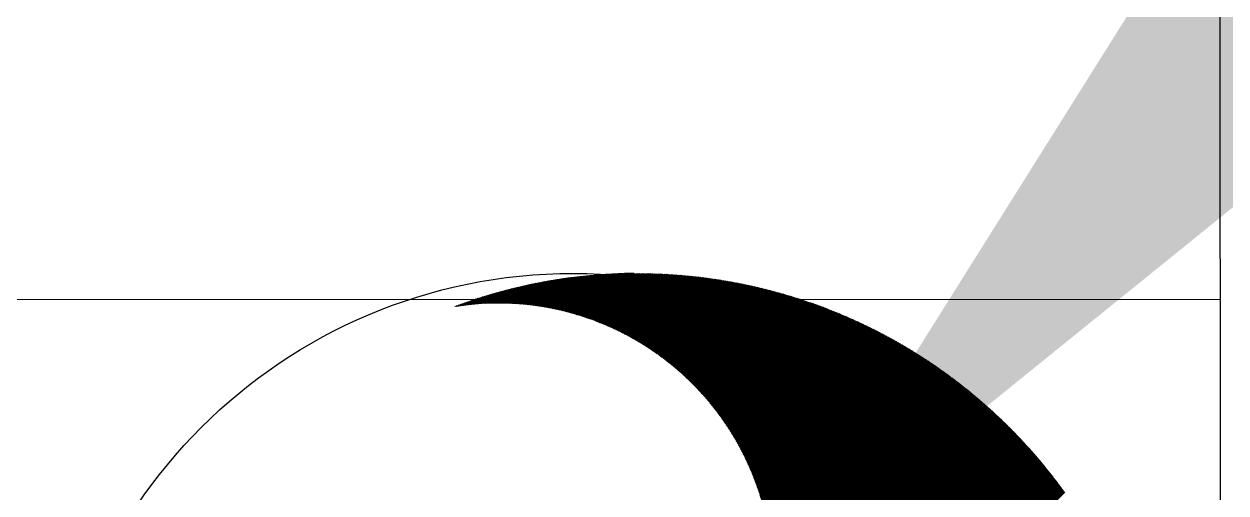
# Model space of a CAD drawing. Extents: x -437689 to -407696, y -55787 to -37037.
# Drawn here: x -423368.2 to -423285.9, y -41377.4 to -41345.2 of the extents above; entities that cross this region are included whole.
import ezdxf

# ---------------------------------------------------------------- set-up
doc = ezdxf.new("R2010")
doc.units = 0
doc.header["$LTSCALE"] = 150
doc.header["$MEASUREMENT"] = 0
doc.linetypes.add('CENTER', pattern=[2, 1.25, -0.25, 0.25, -0.25])
doc.linetypes.add('DASHED', pattern=[0.75, 0.5, -0.25])
doc.layers.get('0').update_dxf_attribs({"linetype": 'CONTINUOUS'})
doc.layers.add('WALL', color=7, linetype='CONTINUOUS')
doc.layers.add('WASTE', color=3, linetype='DASHED')

msp = doc.modelspace()

# ---------------------------------------------------------------- linework, layer by layer
msp.add_solid([(-423257.74, -41335.363, 0), (-423316.857, -41383.179, 0), (-423276.443, -41318.775, 0)])
at = {"layer": 'WALL'}
msp.add_line((-423286.151, -41814.073), (-423286.375, -41246.573), dxfattribs=at)
at = {"layer": 'WALL', "linetype": 'CENTER'}
msp.add_line((-424932.078, -41364.723), (-423286.328, -41364.073), dxfattribs=at)
at = {"layer": 'WASTE'}
for p, q in [((-423330.911, -41364.996, 0), (-423328.296, -41362.381, 0)), ((-423330.844, -41365.014, 0), (-423328.206, -41362.376, 0)), ((-423330.778, -41365.033, 0), (-423328.116, -41362.371, 0)), ((-423330.711, -41365.051, 0), (-423328.027, -41362.367, 0)), ((-423330.645, -41365.07, 0), (-423327.938, -41362.362, 0)), ((-423330.579, -41365.089, 0), (-423327.848, -41362.358, 0)), ((-423330.514, -41365.108, 0), (-423327.76, -41362.354, 0)), ((-423330.448, -41365.127, 0), (-423327.671, -41362.35, 0)), ((-423330.383, -41365.147, 0), (-423327.583, -41362.347, 0)), ((-423330.318, -41365.167, 0), (-423327.495, -41362.344, 0)), ((-423330.253, -41365.186, 0), (-423327.407, -41362.341, 0)), ((-423330.188, -41365.207, 0), (-423327.319, -41362.338, 0)), ((-423330.123, -41365.227, 0), (-423327.232, -41362.335, 0)), ((-423330.059, -41365.247, 0), (-423327.144, -41362.333, 0)), ((-423329.995, -41365.268, 0), (-423327.057, -41362.331, 0)), ((-423329.931, -41365.289, 0), (-423326.971, -41362.329, 0)), ((-423329.867, -41365.31, 0), (-423326.884, -41362.327, 0)), ((-423329.803, -41365.331, 0), (-423326.798, -41362.325, 0)), ((-423329.74, -41365.353, 0), (-423326.711, -41362.324, 0)), ((-423329.677, -41365.374, 0), (-423326.625, -41362.323, 0)), ((-423329.614, -41365.396, 0), (-423326.54, -41362.322, 0)), ((-423329.551, -41365.418, 0), (-423326.454, -41362.321, 0)), ((-423329.488, -41365.44, 0), (-423326.369, -41362.321, 0)), ((-423329.426, -41365.463, 0), (-423326.284, -41362.321, 0)), ((-423329.363, -41365.485, 0), (-423326.199, -41362.32, 0)), ((-423329.301, -41365.508, 0), (-423326.114, -41362.321, 0)), ((-423329.239, -41365.531, 0), (-423326.029, -41362.321, 0)), ((-423329.178, -41365.554, 0), (-423325.945, -41362.321, 0)), ((-423329.116, -41365.577, 0), (-423325.861, -41362.322, 0)), ((-423329.055, -41365.601, 0), (-423325.777, -41362.323, 0)), ((-423328.993, -41365.624, 0), (-423325.693, -41362.324, 0)), ((-423328.932, -41365.648, 0), (-423325.61, -41362.325, 0)), ((-423328.872, -41365.672, 0), (-423325.526, -41362.327, 0)), ((-423328.811, -41365.696, 0), (-423325.443, -41362.329, 0)), ((-423328.75, -41365.721, 0), (-423325.36, -41362.33, 0)), ((-423328.69, -41365.745, 0), (-423325.277, -41362.332, 0)), ((-423328.63, -41365.77, 0), (-423325.195, -41362.335, 0)), ((-423328.57, -41365.795, 0), (-423325.112, -41362.337, 0)), ((-423328.51, -41365.82, 0), (-423325.03, -41362.34, 0)), ((-423328.45, -41365.845, 0), (-423324.948, -41362.342, 0)), ((-423328.391, -41365.87, 0), (-423324.866, -41362.345, 0)), ((-423328.331, -41365.896, 0), (-423324.784, -41362.349, 0)), ((-423328.272, -41365.921, 0), (-423324.703, -41362.352, 0)), ((-423328.213, -41365.947, 0), (-423324.621, -41362.355, 0)), ((-423328.154, -41365.973, 0), (-423324.54, -41362.359, 0)), ((-423328.096, -41365.999, 0), (-423324.459, -41362.363, 0)), ((-423328.037, -41366.026, 0), (-423324.378, -41362.367, 0)), ((-423327.979, -41366.052, 0), (-423324.298, -41362.371, 0)), ((-423327.921, -41366.079, 0), (-423324.217, -41362.375, 0)), ((-423327.863, -41366.106, 0), (-423324.137, -41362.38, 0)), ((-423327.805, -41366.133, 0), (-423324.057, -41362.385, 0)), ((-423335.278, -41364.357, 0), (-423334.123, -41363.202, 0)), ((-423335.196, -41364.36, 0), (-423334.014, -41363.178, 0)), ((-423335.114, -41364.362, 0), (-423333.905, -41363.153, 0)), ((-423335.032, -41364.366, 0), (-423333.796, -41363.13, 0)), ((-423334.951, -41364.369, 0), (-423333.688, -41363.107, 0)), ((-423334.87, -41364.373, 0), (-423333.581, -41363.084, 0)), ((-423334.789, -41364.377, 0), (-423333.474, -41363.062, 0)), ((-423334.709, -41364.382, 0), (-423333.367, -41363.04, 0)), ((-423334.629, -41364.386, 0), (-423333.261, -41363.019, 0)), ((-423334.549, -41364.392, 0), (-423333.155, -41362.998, 0)), ((-423334.47, -41364.397, 0), (-423333.05, -41362.977, 0)), ((-423334.391, -41364.403, 0), (-423332.945, -41362.957, 0)), ((-423334.312, -41364.409, 0), (-423332.84, -41362.937, 0)), ((-423334.233, -41364.415, 0), (-423332.736, -41362.918, 0)), ((-423334.155, -41364.422, 0), (-423332.632, -41362.899, 0)), ((-423334.077, -41364.429, 0), (-423332.528, -41362.88, 0)), ((-423334, -41364.436, 0), (-423332.425, -41362.862, 0)), ((-423333.923, -41364.444, 0), (-423332.323, -41362.844, 0)), ((-423333.846, -41364.452, 0), (-423332.22, -41362.827, 0)), ((-423333.769, -41364.46, 0), (-423332.118, -41362.809, 0)), ((-423333.692, -41364.468, 0), (-423332.017, -41362.793, 0)), ((-423333.616, -41364.477, 0), (-423331.915, -41362.776, 0)), ((-423333.541, -41364.486, 0), (-423331.814, -41362.76, 0)), ((-423333.465, -41364.496, 0), (-423331.714, -41362.744, 0)), ((-423333.39, -41364.505, 0), (-423331.614, -41362.729, 0)), ((-423333.315, -41364.515, 0), (-423331.514, -41362.714, 0)), ((-423333.24, -41364.525, 0), (-423331.414, -41362.699, 0)), ((-423333.166, -41364.535, 0), (-423331.315, -41362.685, 0)), ((-423333.091, -41364.546, 0), (-423331.216, -41362.671, 0)), ((-423333.017, -41364.557, 0), (-423331.118, -41362.657, 0)), ((-423332.944, -41364.568, 0), (-423331.019, -41362.644, 0)), ((-423332.87, -41364.58, 0), (-423330.921, -41362.631, 0)), ((-423332.797, -41364.591, 0), (-423330.824, -41362.618, 0)), ((-423332.724, -41364.603, 0), (-423330.726, -41362.606, 0)), ((-423332.652, -41364.615, 0), (-423330.629, -41362.593, 0)), ((-423332.579, -41364.628, 0), (-423330.533, -41362.582, 0)), ((-423332.507, -41364.641, 0), (-423330.436, -41362.57, 0)), ((-423332.435, -41364.653, 0), (-423330.34, -41362.559, 0)), ((-423332.363, -41364.667, 0), (-423330.244, -41362.548, 0)), ((-423332.292, -41364.68, 0), (-423330.149, -41362.537, 0)), ((-423332.221, -41364.694, 0), (-423330.054, -41362.527, 0)), ((-423332.15, -41364.708, 0), (-423329.959, -41362.517, 0)), ((-423332.079, -41364.722, 0), (-423329.864, -41362.507, 0)), ((-423332.009, -41364.736, 0), (-423329.77, -41362.497, 0)), ((-423331.938, -41364.751, 0), (-423329.676, -41362.488, 0)), ((-423331.868, -41364.766, 0), (-423329.582, -41362.479, 0)), ((-423331.798, -41364.781, 0), (-423329.488, -41362.47, 0)), ((-423331.729, -41364.796, 0), (-423329.395, -41362.462, 0)), ((-423331.66, -41364.811, 0), (-423329.302, -41362.454, 0)), ((-423331.59, -41364.827, 0), (-423329.209, -41362.446, 0)), ((-423331.521, -41364.843, 0), (-423329.117, -41362.438, 0)), ((-423331.453, -41364.859, 0), (-423329.025, -41362.431, 0)), ((-423331.384, -41364.876, 0), (-423328.933, -41362.424, 0)), ((-423331.316, -41364.892, 0), (-423328.841, -41362.417, 0)), ((-423331.248, -41364.909, 0), (-423328.75, -41362.41, 0)), ((-423331.18, -41364.926, 0), (-423328.658, -41362.404, 0)), ((-423331.113, -41364.943, 0), (-423328.567, -41362.398, 0)), ((-423331.045, -41364.961, 0), (-423328.477, -41362.392, 0)), ((-423330.978, -41364.979, 0), (-423328.386, -41362.387, 0)), ((-423327.747, -41366.16, 0), (-423323.977, -41362.39, 0)), ((-423327.69, -41366.187, 0), (-423323.897, -41362.395, 0)), ((-423327.632, -41366.215, 0), (-423323.817, -41362.4, 0)), ((-423327.575, -41366.243, 0), (-423323.738, -41362.405, 0)), ((-423327.518, -41366.27, 0), (-423323.659, -41362.411, 0)), ((-423327.461, -41366.298, 0), (-423323.579, -41362.416, 0)), ((-423327.405, -41366.327, 0), (-423323.5, -41362.422, 0)), ((-423327.348, -41366.355, 0), (-423323.422, -41362.428, 0)), ((-423327.292, -41366.383, 0), (-423323.343, -41362.434, 0)), ((-423327.236, -41366.412, 0), (-423323.264, -41362.441, 0)), ((-423327.179, -41366.441, 0), (-423323.186, -41362.447, 0)), ((-423327.123, -41366.47, 0), (-423323.108, -41362.454, 0)), ((-423327.068, -41366.499, 0), (-423323.03, -41362.461, 0)), ((-423327.012, -41366.528, 0), (-423322.952, -41362.468, 0)), ((-423326.957, -41366.557, 0), (-423322.874, -41362.475, 0)), ((-423326.901, -41366.587, 0), (-423322.797, -41362.482, 0)), ((-423326.846, -41366.617, 0), (-423322.719, -41362.49, 0)), ((-423326.791, -41366.646, 0), (-423322.642, -41362.497, 0)), ((-423326.736, -41366.676, 0), (-423322.565, -41362.505, 0)), ((-423326.682, -41366.707, 0), (-423322.488, -41362.513, 0)), ((-423326.627, -41366.737, 0), (-423322.411, -41362.521, 0)), ((-423326.573, -41366.767, 0), (-423322.335, -41362.529, 0)), ((-423326.519, -41366.798, 0), (-423322.258, -41362.538, 0)), ((-423326.464, -41366.829, 0), (-423322.182, -41362.546, 0)), ((-423326.411, -41366.86, 0), (-423322.105, -41362.555, 0)), ((-423326.357, -41366.891, 0), (-423322.029, -41362.563, 0)), ((-423326.303, -41366.922, 0), (-423321.954, -41362.572, 0)), ((-423326.25, -41366.953, 0), (-423321.878, -41362.582, 0)), ((-423326.196, -41366.985, 0), (-423321.802, -41362.591, 0)), ((-423326.143, -41367.017, 0), (-423321.727, -41362.6, 0)), ((-423326.09, -41367.048, 0), (-423321.651, -41362.61, 0)), ((-423326.037, -41367.08, 0), (-423321.576, -41362.619, 0)), ((-423325.984, -41367.112, 0), (-423321.501, -41362.629, 0)), ((-423325.932, -41367.145, 0), (-423321.426, -41362.639, 0)), ((-423325.879, -41367.177, 0), (-423321.351, -41362.649, 0)), ((-423325.827, -41367.21, 0), (-423321.277, -41362.659, 0)), ((-423325.775, -41367.242, 0), (-423321.202, -41362.67, 0)), ((-423325.723, -41367.275, 0), (-423321.128, -41362.68, 0)), ((-423325.671, -41367.308, 0), (-423321.054, -41362.691, 0)), ((-423325.619, -41367.341, 0), (-423320.98, -41362.702, 0)), ((-423325.568, -41367.375, 0), (-423320.906, -41362.713, 0)), ((-423325.516, -41367.408, 0), (-423320.832, -41362.724, 0)), ((-423325.465, -41367.442, 0), (-423320.758, -41362.735, 0)), ((-423325.414, -41367.475, 0), (-423320.685, -41362.746, 0)), ((-423325.363, -41367.509, 0), (-423320.611, -41362.758, 0)), ((-423325.312, -41367.543, 0), (-423320.538, -41362.769, 0)), ((-423325.261, -41367.577, 0), (-423320.465, -41362.781, 0)), ((-423325.211, -41367.612, 0), (-423320.392, -41362.793, 0)), ((-423325.16, -41367.646, 0), (-423320.319, -41362.805, 0)), ((-423325.11, -41367.681, 0), (-423320.247, -41362.817, 0)), ((-423325.06, -41367.715, 0), (-423320.174, -41362.829, 0)), ((-423325.01, -41367.75, 0), (-423320.101, -41362.842, 0)), ((-423324.96, -41367.785, 0), (-423320.029, -41362.854, 0)), ((-423324.91, -41367.82, 0), (-423319.957, -41362.867, 0)), ((-423324.861, -41367.856, 0), (-423319.885, -41362.88, 0)), ((-423324.811, -41367.891, 0), (-423319.813, -41362.893, 0)), ((-423324.762, -41367.927, 0), (-423319.741, -41362.906, 0)), ((-423324.713, -41367.962, 0), (-423319.669, -41362.919, 0)), ((-423324.664, -41367.998, 0), (-423319.598, -41362.932, 0)), ((-423324.615, -41368.034, 0), (-423319.526, -41362.945, 0)), ((-423324.566, -41368.07, 0), (-423319.455, -41362.959, 0)), ((-423324.518, -41368.107, 0), (-423319.384, -41362.973, 0)), ((-423324.469, -41368.143, 0), (-423319.313, -41362.986, 0)), ((-423324.421, -41368.179, 0), (-423319.242, -41363, 0)), ((-423324.373, -41368.216, 0), (-423319.171, -41363.014, 0)), ((-423324.325, -41368.253, 0), (-423319.1, -41363.029, 0)), ((-423324.277, -41368.29, 0), (-423319.03, -41363.043, 0)), ((-423324.229, -41368.327, 0), (-423318.959, -41363.057, 0)), ((-423324.181, -41368.364, 0), (-423318.889, -41363.072, 0)), ((-423324.134, -41368.402, 0), (-423318.819, -41363.086, 0)), ((-423324.087, -41368.439, 0), (-423318.749, -41363.101, 0)), ((-423324.039, -41368.477, 0), (-423318.679, -41363.116, 0)), ((-423323.992, -41368.515, 0), (-423318.609, -41363.131, 0)), ((-423323.945, -41368.552, 0), (-423318.539, -41363.146, 0)), ((-423323.899, -41368.591, 0), (-423318.47, -41363.161, 0)), ((-423323.852, -41368.629, 0), (-423318.4, -41363.177, 0)), ((-423323.805, -41368.667, 0), (-423318.331, -41363.192, 0)), ((-423323.759, -41368.706, 0), (-423318.261, -41363.208, 0)), ((-423337.559, -41364.432, 0), (-423337.153, -41364.025, 0)), ((-423337.466, -41364.423, 0), (-423337.028, -41363.986, 0)), ((-423337.373, -41364.415, 0), (-423336.905, -41363.947, 0)), ((-423337.281, -41364.408, 0), (-423336.782, -41363.909, 0)), ((-423337.189, -41364.401, 0), (-423336.66, -41363.872, 0)), ((-423337.097, -41364.394, 0), (-423336.538, -41363.835, 0)), ((-423337.006, -41364.388, 0), (-423336.417, -41363.799, 0)), ((-423336.916, -41364.383, 0), (-423336.297, -41363.764, 0)), ((-423336.826, -41364.378, 0), (-423336.178, -41363.729, 0)), ((-423336.737, -41364.373, 0), (-423336.059, -41363.695, 0)), ((-423336.647, -41364.369, 0), (-423335.94, -41363.662, 0)), ((-423336.559, -41364.365, 0), (-423335.823, -41363.629, 0)), ((-423336.471, -41364.362, 0), (-423335.706, -41363.597, 0)), ((-423336.383, -41364.359, 0), (-423335.589, -41363.565, 0)), ((-423336.296, -41364.356, 0), (-423335.473, -41363.534, 0)), ((-423336.209, -41364.354, 0), (-423335.358, -41363.503, 0)), ((-423336.122, -41364.353, 0), (-423335.243, -41363.473, 0)), ((-423336.036, -41364.351, 0), (-423335.129, -41363.444, 0)), ((-423335.95, -41364.35, 0), (-423335.015, -41363.415, 0)), ((-423335.865, -41364.35, 0), (-423334.902, -41363.387, 0)), ((-423335.78, -41364.35, 0), (-423334.789, -41363.359, 0)), ((-423335.695, -41364.35, 0), (-423334.677, -41363.331, 0)), ((-423335.611, -41364.351, 0), (-423334.565, -41363.305, 0)), ((-423335.527, -41364.352, 0), (-423334.454, -41363.278, 0)), ((-423335.444, -41364.353, 0), (-423334.343, -41363.252, 0)), ((-423335.361, -41364.355, 0), (-423334.233, -41363.227, 0)), ((-423323.713, -41368.744, 0), (-423318.192, -41363.224, 0)), ((-423323.667, -41368.783, 0), (-423318.123, -41363.239, 0)), ((-423323.621, -41368.822, 0), (-423318.054, -41363.255, 0)), ((-423323.575, -41368.861, 0), (-423317.986, -41363.271, 0)), ((-423323.529, -41368.9, 0), (-423317.917, -41363.288, 0)), ((-423323.484, -41368.939, 0), (-423317.848, -41363.304, 0)), ((-423323.438, -41368.979, 0), (-423317.78, -41363.32, 0)), ((-423323.393, -41369.018, 0), (-423317.712, -41363.337, 0)), ((-423323.348, -41369.058, 0), (-423317.643, -41363.353, 0)), ((-423323.303, -41369.098, 0), (-423317.575, -41363.37, 0)), ((-423323.258, -41369.138, 0), (-423317.507, -41363.387, 0)), ((-423323.213, -41369.178, 0), (-423317.439, -41363.404, 0)), ((-423323.169, -41369.218, 0), (-423317.372, -41363.421, 0)), ((-423323.124, -41369.258, 0), (-423317.304, -41363.438, 0)), ((-423323.08, -41369.299, 0), (-423317.236, -41363.456, 0)), ((-423323.036, -41369.34, 0), (-423317.169, -41363.473, 0)), ((-423322.991, -41369.38, 0), (-423317.102, -41363.491, 0)), ((-423322.948, -41369.421, 0), (-423317.034, -41363.508, 0)), ((-423322.904, -41369.462, 0), (-423316.967, -41363.526, 0)), ((-423322.86, -41369.504, 0), (-423316.9, -41363.544, 0)), ((-423322.817, -41369.545, 0), (-423316.833, -41363.562, 0)), ((-423322.773, -41369.586, 0), (-423316.767, -41363.58, 0)), ((-423322.73, -41369.628, 0), (-423316.7, -41363.598, 0)), ((-423322.687, -41369.67, 0), (-423316.633, -41363.616, 0)), ((-423322.644, -41369.712, 0), (-423316.567, -41363.635, 0)), ((-423322.601, -41369.754, 0), (-423316.501, -41363.653, 0)), ((-423322.558, -41369.796, 0), (-423316.434, -41363.672, 0)), ((-423322.516, -41369.838, 0), (-423316.368, -41363.691, 0)), ((-423322.473, -41369.88, 0), (-423316.302, -41363.709, 0)), ((-423322.431, -41369.923, 0), (-423316.236, -41363.728, 0)), ((-423322.389, -41369.966, 0), (-423316.17, -41363.747, 0)), ((-423322.347, -41370.008, 0), (-423316.105, -41363.766, 0)), ((-423322.305, -41370.051, 0), (-423316.039, -41363.786, 0)), ((-423322.263, -41370.094, 0), (-423315.974, -41363.805, 0)), ((-423322.221, -41370.138, 0), (-423315.908, -41363.825, 0)), ((-423322.18, -41370.181, 0), (-423315.843, -41363.844, 0)), ((-423322.139, -41370.224, 0), (-423315.778, -41363.864, 0)), ((-423322.097, -41370.268, 0), (-423315.713, -41363.883, 0)), ((-423322.056, -41370.312, 0), (-423315.648, -41363.903, 0)), ((-423322.015, -41370.356, 0), (-423315.583, -41363.923, 0)), ((-423321.974, -41370.4, 0), (-423315.518, -41363.943, 0)), ((-423321.934, -41370.444, 0), (-423315.453, -41363.964, 0)), ((-423321.893, -41370.488, 0), (-423315.389, -41363.984, 0)), ((-423321.853, -41370.533, 0), (-423315.324, -41364.004, 0)), ((-423321.813, -41370.577, 0), (-423315.26, -41364.025, 0)), ((-423338.723, -41364.578, 0), (-423338.706, -41364.561, 0)), ((-423338.623, -41364.562, 0), (-423338.572, -41364.511, 0)), ((-423338.523, -41364.547, 0), (-423338.438, -41364.463, 0)), ((-423338.424, -41364.533, 0), (-423338.306, -41364.415, 0)), ((-423338.326, -41364.52, 0), (-423338.175, -41364.369, 0)), ((-423338.228, -41364.507, 0), (-423338.044, -41364.323, 0)), ((-423338.131, -41364.494, 0), (-423337.914, -41364.278, 0)), ((-423338.034, -41364.482, 0), (-423337.785, -41364.234, 0)), ((-423337.938, -41364.471, 0), (-423337.657, -41364.191, 0)), ((-423337.842, -41364.461, 0), (-423337.53, -41364.148, 0)), ((-423337.747, -41364.45, 0), (-423337.403, -41364.106, 0)), ((-423337.653, -41364.441, 0), (-423337.278, -41364.065, 0)), ((-423321.772, -41370.622, 0), (-423315.196, -41364.045, 0)), ((-423321.732, -41370.667, 0), (-423315.131, -41364.066, 0)), ((-423321.692, -41370.712, 0), (-423315.067, -41364.087, 0)), ((-423321.653, -41370.757, 0), (-423315.003, -41364.108, 0)), ((-423321.613, -41370.802, 0), (-423314.94, -41364.129, 0)), ((-423321.574, -41370.848, 0), (-423314.876, -41364.15, 0)), ((-423321.534, -41370.893, 0), (-423314.812, -41364.171, 0)), ((-423321.495, -41370.939, 0), (-423314.749, -41364.192, 0)), ((-423321.456, -41370.985, 0), (-423314.685, -41364.214, 0)), ((-423321.417, -41371.03, 0), (-423314.622, -41364.235, 0)), ((-423321.378, -41371.077, 0), (-423314.558, -41364.257, 0)), ((-423321.34, -41371.123, 0), (-423314.495, -41364.278, 0)), ((-423321.301, -41371.169, 0), (-423314.432, -41364.3, 0)), ((-423321.263, -41371.216, 0), (-423314.369, -41364.322, 0)), ((-423321.225, -41371.262, 0), (-423314.306, -41364.344, 0)), ((-423321.187, -41371.309, 0), (-423314.243, -41364.366, 0)), ((-423321.149, -41371.356, 0), (-423314.181, -41364.388, 0)), ((-423321.111, -41371.403, 0), (-423314.118, -41364.41, 0)), ((-423321.073, -41371.45, 0), (-423314.056, -41364.433, 0)), ((-423321.036, -41371.497, 0), (-423313.993, -41364.455, 0)), ((-423320.998, -41371.545, 0), (-423313.931, -41364.478, 0)), ((-423320.961, -41371.592, 0), (-423313.869, -41364.5, 0)), ((-423320.924, -41371.64, 0), (-423313.807, -41364.523, 0)), ((-423320.887, -41371.688, 0), (-423313.745, -41364.546, 0)), ((-423320.85, -41371.736, 0), (-423313.683, -41364.569, 0)), ((-423320.813, -41371.784, 0), (-423313.621, -41364.592, 0)), ((-423320.777, -41371.832, 0), (-423313.559, -41364.615, 0)), ((-423320.74, -41371.881, 0), (-423313.497, -41364.638, 0)), ((-423320.704, -41371.929, 0), (-423313.436, -41364.661, 0)), ((-423320.668, -41371.978, 0), (-423313.374, -41364.685, 0)), ((-423320.632, -41372.027, 0), (-423313.313, -41364.708, 0)), ((-423320.596, -41372.076, 0), (-423313.252, -41364.732, 0)), ((-423320.56, -41372.125, 0), (-423313.19, -41364.755, 0)), ((-423320.524, -41372.174, 0), (-423313.129, -41364.779, 0)), ((-423320.489, -41372.224, 0), (-423313.068, -41364.803, 0)), ((-423320.454, -41372.273, 0), (-423313.007, -41364.827, 0)), ((-423320.419, -41372.323, 0), (-423312.947, -41364.851, 0)), ((-423320.383, -41372.373, 0), (-423312.886, -41364.875, 0)), ((-423320.349, -41372.423, 0), (-423312.825, -41364.899, 0)), ((-423320.314, -41372.473, 0), (-423312.765, -41364.924, 0)), ((-423320.279, -41372.523, 0), (-423312.704, -41364.948, 0)), ((-423320.245, -41372.573, 0), (-423312.644, -41364.972, 0)), ((-423320.21, -41372.624, 0), (-423312.584, -41364.997, 0)), ((-423320.176, -41372.675, 0), (-423312.523, -41365.022, 0)), ((-423320.142, -41372.725, 0), (-423312.463, -41365.046, 0)), ((-423320.108, -41372.776, 0), (-423312.403, -41365.071, 0)), ((-423320.075, -41372.827, 0), (-423312.343, -41365.096, 0)), ((-423320.041, -41372.879, 0), (-423312.284, -41365.121, 0)), ((-423320.008, -41372.93, 0), (-423312.224, -41365.146, 0)), ((-423319.974, -41372.982, 0), (-423312.164, -41365.172, 0)), ((-423319.941, -41373.033, 0), (-423312.105, -41365.197, 0)), ((-423319.908, -41373.085, 0), (-423312.045, -41365.222, 0)), ((-423319.875, -41373.137, 0), (-423311.986, -41365.248, 0)), ((-423319.842, -41373.189, 0), (-423311.926, -41365.273, 0)), ((-423319.81, -41373.241, 0), (-423311.867, -41365.299, 0)), ((-423319.777, -41373.294, 0), (-423311.808, -41365.325, 0)), ((-423319.745, -41373.346, 0), (-423311.749, -41365.35, 0)), ((-423319.713, -41373.399, 0), (-423311.69, -41365.376, 0)), ((-423319.681, -41373.452, 0), (-423311.631, -41365.402, 0)), ((-423319.649, -41373.505, 0), (-423311.573, -41365.428, 0)), ((-423319.617, -41373.558, 0), (-423311.514, -41365.455, 0)), ((-423319.586, -41373.611, 0), (-423311.455, -41365.481, 0)), ((-423319.554, -41373.665, 0), (-423311.397, -41365.507, 0)), ((-423319.523, -41373.718, 0), (-423311.338, -41365.534, 0)), ((-423319.492, -41373.772, 0), (-423311.28, -41365.56, 0)), ((-423319.461, -41373.826, 0), (-423311.222, -41365.587, 0)), ((-423319.43, -41373.88, 0), (-423311.164, -41365.613, 0)), ((-423319.4, -41373.934, 0), (-423311.105, -41365.64, 0)), ((-423319.369, -41373.989, 0), (-423311.047, -41365.667, 0)), ((-423319.339, -41374.043, 0), (-423310.99, -41365.694, 0)), ((-423319.308, -41374.098, 0), (-423310.932, -41365.721, 0)), ((-423319.278, -41374.153, 0), (-423310.874, -41365.748, 0)), ((-423319.249, -41374.208, 0), (-423310.816, -41365.775, 0)), ((-423319.219, -41374.263, 0), (-423310.759, -41365.803, 0)), ((-423319.189, -41374.318, 0), (-423310.701, -41365.83, 0)), ((-423319.16, -41374.373, 0), (-423310.644, -41365.858, 0)), ((-423319.13, -41374.429, 0), (-423310.587, -41365.885, 0)), ((-423319.101, -41374.485, 0), (-423310.529, -41365.913, 0)), ((-423319.072, -41374.541, 0), (-423310.472, -41365.94, 0)), ((-423319.044, -41374.597, 0), (-423310.415, -41365.968, 0)), ((-423319.015, -41374.653, 0), (-423310.358, -41365.996, 0)), ((-423318.986, -41374.709, 0), (-423310.301, -41366.024, 0)), ((-423318.958, -41374.766, 0), (-423310.244, -41366.052, 0)), ((-423318.93, -41374.822, 0), (-423310.188, -41366.08, 0)), ((-423318.902, -41374.879, 0), (-423310.131, -41366.108, 0)), ((-423318.874, -41374.936, 0), (-423310.075, -41366.137, 0)), ((-423318.846, -41374.993, 0), (-423310.018, -41366.165, 0)), ((-423318.819, -41375.051, 0), (-423309.962, -41366.193, 0)), ((-423318.791, -41375.108, 0), (-423309.905, -41366.222, 0)), ((-423318.764, -41375.166, 0), (-423309.849, -41366.251, 0)), ((-423318.737, -41375.223, 0), (-423309.793, -41366.279, 0)), ((-423318.71, -41375.281, 0), (-423309.737, -41366.308, 0)), ((-423318.683, -41375.339, 0), (-423309.681, -41366.337, 0)), ((-423318.657, -41375.398, 0), (-423309.625, -41366.366, 0)), ((-423318.63, -41375.456, 0), (-423309.569, -41366.395, 0)), ((-423318.604, -41375.515, 0), (-423309.513, -41366.424, 0)), ((-423318.578, -41375.574, 0), (-423309.458, -41366.453, 0)), ((-423318.552, -41375.633, 0), (-423309.402, -41366.483, 0)), ((-423318.526, -41375.692, 0), (-423309.347, -41366.512, 0)), ((-423318.501, -41375.751, 0), (-423309.291, -41366.541, 0)), ((-423318.475, -41375.81, 0), (-423309.236, -41366.571, 0)), ((-423318.45, -41375.87, 0), (-423309.181, -41366.6, 0)), ((-423318.425, -41375.93, 0), (-423309.125, -41366.63, 0)), ((-423318.4, -41375.99, 0), (-423309.07, -41366.66, 0)), ((-423318.376, -41376.05, 0), (-423309.015, -41366.69, 0)), ((-423318.351, -41376.11, 0), (-423308.96, -41366.72, 0)), ((-423318.327, -41376.171, 0), (-423308.906, -41366.75, 0)), ((-423318.302, -41376.231, 0), (-423308.851, -41366.78, 0)), ((-423318.278, -41376.292, 0), (-423308.796, -41366.81, 0)), ((-423318.255, -41376.353, 0), (-423308.741, -41366.84, 0)), ((-423318.231, -41376.414, 0), (-423308.687, -41366.87, 0)), ((-423318.207, -41376.476, 0), (-423308.632, -41366.901, 0)), ((-423318.184, -41376.537, 0), (-423308.578, -41366.931, 0)), ((-423318.161, -41376.599, 0), (-423308.524, -41366.962, 0)), ((-423318.138, -41376.661, 0), (-423308.47, -41366.992, 0)), ((-423318.115, -41376.723, 0), (-423308.415, -41367.023, 0)), ((-423318.093, -41376.785, 0), (-423308.361, -41367.054, 0)), ((-423318.07, -41376.848, 0), (-423308.307, -41367.085, 0)), ((-423318.048, -41376.91, 0), (-423308.253, -41367.116, 0)), ((-423318.026, -41376.973, 0), (-423308.2, -41367.147, 0)), ((-423318.004, -41377.036, 0), (-423308.146, -41367.178, 0)), ((-423317.982, -41377.099, 0), (-423308.092, -41367.209, 0)), ((-423317.961, -41377.163, 0), (-423308.039, -41367.24, 0)), ((-423317.94, -41377.226, 0), (-423307.985, -41367.272, 0)), ((-423317.918, -41377.29, 0), (-423307.932, -41367.303, 0)), ((-423317.898, -41377.354, 0), (-423307.878, -41367.335, 0)), ((-423317.877, -41377.418, 0), (-423307.825, -41367.366, 0)), ((-423317.856, -41377.482, 0), (-423307.772, -41367.398, 0)), ((-423317.836, -41377.547, 0), (-423307.719, -41367.43, 0)), ((-423317.816, -41377.611, 0), (-423307.666, -41367.461, 0)), ((-423317.796, -41377.676, 0), (-423307.613, -41367.493, 0)), ((-423317.776, -41377.741, 0), (-423307.56, -41367.525, 0)), ((-423317.756, -41377.807, 0), (-423307.507, -41367.557, 0)), ((-423317.737, -41377.872, 0), (-423307.454, -41367.589, 0)), ((-423317.718, -41377.938, 0), (-423307.402, -41367.622, 0)), ((-423317.699, -41378.004, 0), (-423307.349, -41367.654, 0)), ((-423317.68, -41378.07, 0), (-423307.297, -41367.686, 0)), ((-423317.662, -41378.136, 0), (-423307.244, -41367.719, 0)), ((-423317.643, -41378.203, 0), (-423307.192, -41367.751, 0)), ((-423317.625, -41378.269, 0), (-423307.139, -41367.784, 0)), ((-423317.607, -41378.336, 0), (-423307.087, -41367.816, 0)), ((-423317.589, -41378.403, 0), (-423307.035, -41367.849, 0)), ((-423317.572, -41378.471, 0), (-423306.983, -41367.882, 0)), ((-423317.555, -41378.538, 0), (-423306.931, -41367.915, 0)), ((-423317.538, -41378.606, 0), (-423306.879, -41367.948, 0)), ((-423317.521, -41378.674, 0), (-423306.827, -41367.981, 0)), ((-423317.504, -41378.742, 0), (-423306.776, -41368.014, 0)), ((-423317.488, -41378.811, 0), (-423306.724, -41368.047, 0)), ((-423317.471, -41378.879, 0), (-423306.672, -41368.08, 0)), ((-423317.455, -41378.948, 0), (-423306.621, -41368.114, 0)), ((-423317.44, -41379.017, 0), (-423306.569, -41368.147, 0)), ((-423317.424, -41379.086, 0), (-423306.518, -41368.181, 0)), ((-423317.409, -41379.156, 0), (-423306.467, -41368.214, 0)), ((-423317.393, -41379.226, 0), (-423306.416, -41368.248, 0)), ((-423317.379, -41379.296, 0), (-423306.364, -41368.281, 0)), ((-423317.364, -41379.366, 0), (-423306.313, -41368.315, 0)), ((-423317.35, -41379.436, 0), (-423306.262, -41368.349, 0)), ((-423317.335, -41379.507, 0), (-423306.212, -41368.383, 0)), ((-423317.321, -41379.578, 0), (-423306.161, -41368.417, 0)), ((-423317.308, -41379.649, 0), (-423306.11, -41368.451, 0)), ((-423317.294, -41379.72, 0), (-423306.059, -41368.485, 0)), ((-423317.281, -41379.792, 0), (-423306.009, -41368.52, 0)), ((-423317.268, -41379.864, 0), (-423305.958, -41368.554, 0)), ((-423317.255, -41379.936, 0), (-423305.908, -41368.588, 0)), ((-423317.243, -41380.008, 0), (-423305.857, -41368.623, 0)), ((-423317.23, -41380.081, 0), (-423305.807, -41368.657, 0)), ((-423317.218, -41380.154, 0), (-423305.757, -41368.692, 0)), ((-423317.207, -41380.227, 0), (-423305.706, -41368.727, 0)), ((-423317.195, -41380.3, 0), (-423305.656, -41368.761, 0)), ((-423317.184, -41380.374, 0), (-423305.606, -41368.796, 0)), ((-423317.173, -41380.448, 0), (-423305.556, -41368.831, 0)), ((-423317.162, -41380.522, 0), (-423305.507, -41368.866, 0)), ((-423317.152, -41380.596, 0), (-423305.457, -41368.901, 0)), ((-423317.142, -41380.671, 0), (-423305.407, -41368.936, 0)), ((-423317.132, -41380.746, 0), (-423305.357, -41368.971, 0)), ((-423317.122, -41380.821, 0), (-423305.308, -41369.007, 0)), ((-423317.113, -41380.896, 0), (-423305.258, -41369.042, 0)), ((-423317.104, -41380.972, 0), (-423305.209, -41369.077, 0)), ((-423317.095, -41381.048, 0), (-423305.16, -41369.113, 0)), ((-423317.086, -41381.124, 0), (-423305.11, -41369.149, 0)), ((-423317.078, -41381.201, 0), (-423305.061, -41369.184, 0)), ((-423317.07, -41381.278, 0), (-423305.012, -41369.22, 0)), ((-423317.062, -41381.355, 0), (-423304.963, -41369.256, 0)), ((-423317.055, -41381.433, 0), (-423304.914, -41369.292, 0)), ((-423317.048, -41381.51, 0), (-423304.865, -41369.328, 0)), ((-423317.041, -41381.588, 0), (-423304.816, -41369.364, 0)), ((-423317.035, -41381.667, 0), (-423304.767, -41369.4, 0)), ((-423317.028, -41381.746, 0), (-423304.719, -41369.436, 0)), ((-423317.023, -41381.825, 0), (-423304.67, -41369.472, 0)), ((-423317.017, -41381.904, 0), (-423304.621, -41369.508, 0)), ((-423317.012, -41381.983, 0), (-423304.573, -41369.545, 0)), ((-423317.007, -41382.063, 0), (-423304.525, -41369.581, 0)), ((-423317.002, -41382.144, 0), (-423304.476, -41369.618, 0)), ((-423316.998, -41382.224, 0), (-423304.428, -41369.654, 0)), ((-423316.994, -41382.305, 0), (-423304.38, -41369.691, 0)), ((-423316.99, -41382.386, 0), (-423304.332, -41369.728, 0)), ((-423316.987, -41382.468, 0), (-423304.284, -41369.764, 0)), ((-423317.011, -41384.358, 0), (-423303.245, -41370.593, 0)), ((-423317.005, -41384.268, 0), (-423303.292, -41370.554, 0)), ((-423317, -41384.178, 0), (-423303.338, -41370.516, 0)), ((-423316.996, -41384.089, 0), (-423303.385, -41370.478, 0)), ((-423316.992, -41384, 0), (-423303.431, -41370.439, 0)), ((-423316.988, -41383.911, 0), (-423303.478, -41370.401, 0)), ((-423316.985, -41383.823, 0), (-423303.525, -41370.363, 0)), ((-423316.984, -41382.55, 0), (-423304.236, -41369.801, 0)), ((-423316.982, -41382.632, 0), (-423304.188, -41369.838, 0)), ((-423316.982, -41383.736, 0), (-423303.572, -41370.325, 0)), ((-423316.98, -41383.648, 0), (-423303.619, -41370.287, 0)), ((-423316.979, -41382.715, 0), (-423304.14, -41369.875, 0)), ((-423316.978, -41382.798, 0), (-423304.092, -41369.912, 0)), ((-423316.978, -41383.562, 0), (-423303.666, -41370.25, 0)), ((-423316.976, -41382.881, 0), (-423304.045, -41369.95, 0)), ((-423316.976, -41383.475, 0), (-423303.713, -41370.212, 0)), ((-423316.975, -41382.965, 0), (-423303.997, -41369.987, 0)), ((-423316.975, -41383.389, 0), (-423303.76, -41370.174, 0)), ((-423316.974, -41383.049, 0), (-423303.949, -41370.024, 0)), ((-423316.974, -41383.133, 0), (-423303.902, -41370.062, 0)), ((-423316.974, -41383.218, 0), (-423303.855, -41370.099, 0)), ((-423316.974, -41383.303, 0), (-423303.807, -41370.137, 0)), ((-423317.247, -41386.377, 0), (-423302.286, -41371.416, 0)), ((-423317.23, -41386.275, 0), (-423302.331, -41371.376, 0)), ((-423317.213, -41386.173, 0), (-423302.376, -41371.336, 0)), ((-423317.197, -41386.072, 0), (-423302.421, -41371.296, 0)), ((-423317.182, -41385.972, 0), (-423302.466, -41371.256, 0)), ((-423317.167, -41385.873, 0), (-423302.512, -41371.217, 0)), ((-423317.153, -41385.774, 0), (-423302.557, -41371.177, 0)), ((-423317.14, -41385.675, 0), (-423302.602, -41371.138, 0)), ((-423317.127, -41385.578, 0), (-423302.648, -41371.098, 0)), ((-423317.115, -41385.481, 0), (-423302.693, -41371.059, 0)), ((-423317.103, -41385.384, 0), (-423302.739, -41371.02, 0)), ((-423317.092, -41385.288, 0), (-423302.785, -41370.981, 0)), ((-423317.082, -41385.193, 0), (-423302.83, -41370.941, 0)), ((-423317.072, -41385.098, 0), (-423302.876, -41370.902, 0)), ((-423317.062, -41385.004, 0), (-423302.922, -41370.863, 0)), ((-423317.053, -41384.91, 0), (-423302.968, -41370.825, 0)), ((-423317.045, -41384.817, 0), (-423303.014, -41370.786, 0)), ((-423317.037, -41384.724, 0), (-423303.06, -41370.747, 0)), ((-423317.03, -41384.632, 0), (-423303.106, -41370.708, 0)), ((-423317.023, -41384.54, 0), (-423303.152, -41370.67, 0)), ((-423317.017, -41384.449, 0), (-423303.199, -41370.631, 0)), ((-423317.77, -41388.596, 0), (-423301.402, -41372.228, 0)), ((-423317.734, -41388.476, 0), (-423301.445, -41372.187, 0)), ((-423317.699, -41388.356, 0), (-423301.489, -41372.146, 0)), ((-423317.666, -41388.238, 0), (-423301.533, -41372.105, 0)), ((-423317.634, -41388.121, 0), (-423301.576, -41372.064, 0)), ((-423317.603, -41388.005, 0), (-423301.62, -41372.023, 0)), ((-423317.573, -41387.89, 0), (-423301.664, -41371.982, 0)), ((-423317.543, -41387.776, 0), (-423301.708, -41371.941, 0)), ((-423317.515, -41387.663, 0), (-423301.752, -41371.9, 0)), ((-423317.488, -41387.551, 0), (-423301.796, -41371.859, 0)), ((-423317.462, -41387.44, 0), (-423301.84, -41371.818, 0)), ((-423317.437, -41387.33, 0), (-423301.885, -41371.778, 0)), ((-423317.413, -41387.221, 0), (-423301.929, -41371.737, 0)), ((-423317.389, -41387.113, 0), (-423301.973, -41371.697, 0)), ((-423317.367, -41387.005, 0), (-423302.018, -41371.656, 0)), ((-423317.345, -41386.898, 0), (-423302.062, -41371.616, 0)), ((-423317.324, -41386.793, 0), (-423302.107, -41371.576, 0)), ((-423317.303, -41386.687, 0), (-423302.152, -41371.536, 0)), ((-423317.284, -41386.583, 0), (-423302.196, -41371.496, 0)), ((-423317.265, -41386.48, 0), (-423302.241, -41371.456, 0)), ((-423318.851, -41391.374, 0), (-423300.546, -41373.07, 0)), ((-423318.773, -41391.212, 0), (-423300.588, -41373.027, 0)), ((-423318.699, -41391.053, 0), (-423300.63, -41372.984, 0)), ((-423318.628, -41390.897, 0), (-423300.673, -41372.942, 0)), ((-423318.56, -41390.745, 0), (-423300.715, -41372.899, 0)), ((-423318.496, -41390.595, 0), (-423300.757, -41372.857, 0)), ((-423318.433, -41390.448, 0), (-423300.8, -41372.814, 0)), ((-423318.373, -41390.303, 0), (-423300.842, -41372.772, 0)), ((-423318.316, -41390.161, 0), (-423300.885, -41372.73, 0)), ((-423318.261, -41390.02, 0), (-423300.928, -41372.688, 0)), ((-423318.207, -41389.882, 0), (-423300.97, -41372.645, 0)), ((-423318.156, -41389.746, 0), (-423301.013, -41372.603, 0)), ((-423318.107, -41389.612, 0), (-423301.056, -41372.562, 0)), ((-423318.059, -41389.48, 0), (-423301.099, -41372.52, 0)), ((-423318.013, -41389.349, 0), (-423301.142, -41372.478, 0)), ((-423317.969, -41389.22, 0), (-423301.185, -41372.436, 0)), ((-423317.926, -41389.092, 0), (-423301.228, -41372.394, 0)), ((-423317.885, -41388.966, 0), (-423301.272, -41372.353, 0)), ((-423317.845, -41388.842, 0), (-423301.315, -41372.311, 0)), ((-423317.807, -41388.718, 0), (-423301.358, -41372.27, 0)), ((-423338.507, -41412.642, 0), (-423299.759, -41373.895, 0)), ((-423338.479, -41412.53, 0), (-423299.8, -41373.851, 0)), ((-423321.79, -41395.756, 0), (-423299.841, -41373.807, 0)), ((-423321.269, -41395.15, 0), (-423299.882, -41373.763, 0)), ((-423320.93, -41394.727, 0), (-423299.923, -41373.719, 0)), ((-423320.665, -41394.376, 0), (-423299.964, -41373.675, 0)), ((-423320.442, -41394.069, 0), (-423300.005, -41373.632, 0)), ((-423320.248, -41393.79, 0), (-423300.046, -41373.588, 0)), ((-423320.076, -41393.533, 0), (-423300.087, -41373.544, 0)), ((-423319.92, -41393.292, 0), (-423300.129, -41373.501, 0)), ((-423319.777, -41393.065, 0), (-423300.17, -41373.457, 0)), ((-423319.646, -41392.848, 0), (-423300.212, -41373.414, 0)), ((-423319.524, -41392.642, 0), (-423300.253, -41373.371, 0)), ((-423319.41, -41392.443, 0), (-423300.295, -41373.328, 0)), ((-423319.303, -41392.251, 0), (-423300.337, -41373.284, 0)), ((-423319.203, -41392.066, 0), (-423300.378, -41373.241, 0)), ((-423319.108, -41391.886, 0), (-423300.42, -41373.198, 0)), ((-423319.018, -41391.711, 0), (-423300.462, -41373.155, 0)), ((-423318.932, -41391.54, 0), (-423300.504, -41373.112, 0)), ((-423338.857, -41414.52, 0), (-423299.037, -41374.7, 0)), ((-423338.843, -41414.422, 0), (-423299.077, -41374.655, 0)), ((-423338.83, -41414.323, 0), (-423299.116, -41374.61, 0)), ((-423338.815, -41414.224, 0), (-423299.156, -41374.565, 0)), ((-423338.8, -41414.124, 0), (-423299.196, -41374.519, 0)), ((-423338.784, -41414.023, 0), (-423299.236, -41374.474, 0)), ((-423338.767, -41413.921, 0), (-423299.275, -41374.429, 0)), ((-423338.75, -41413.819, 0), (-423299.315, -41374.384, 0)), ((-423338.732, -41413.716, 0), (-423299.355, -41374.34, 0)), ((-423338.713, -41413.613, 0), (-423299.395, -41374.295, 0)), ((-423338.694, -41413.508, 0), (-423299.436, -41374.25, 0)), ((-423338.673, -41413.403, 0), (-423299.476, -41374.205, 0)), ((-423338.652, -41413.297, 0), (-423299.516, -41374.161, 0)), ((-423338.63, -41413.19, 0), (-423299.556, -41374.116, 0)), ((-423338.607, -41413.083, 0), (-423299.597, -41374.072, 0)), ((-423338.584, -41412.974, 0), (-423299.637, -41374.028, 0)), ((-423338.559, -41412.864, 0), (-423299.678, -41373.983, 0)), ((-423338.533, -41412.754, 0), (-423299.718, -41373.939, 0)), ((-423338.997, -41416.188, 0), (-423298.339, -41375.529, 0)), ((-423338.994, -41416.1, 0), (-423298.377, -41375.482, 0)), ((-423338.99, -41416.011, 0), (-423298.415, -41375.436, 0)), ((-423338.985, -41415.921, 0), (-423298.453, -41375.389, 0)), ((-423338.981, -41415.832, 0), (-423298.492, -41375.343, 0)), ((-423338.975, -41415.741, 0), (-423298.53, -41375.297, 0)), ((-423338.969, -41415.651, 0), (-423298.569, -41375.25, 0)), ((-423338.963, -41415.559, 0), (-423298.608, -41375.204, 0)), ((-423338.956, -41415.468, 0), (-423298.646, -41375.158, 0)), ((-423338.948, -41415.375, 0), (-423298.685, -41375.112, 0)), ((-423338.94, -41415.282, 0), (-423298.724, -41375.066, 0)), ((-423338.932, -41415.189, 0), (-423298.763, -41375.02, 0)), ((-423338.923, -41415.095, 0), (-423298.802, -41374.974, 0)), ((-423338.913, -41415.001, 0), (-423298.841, -41374.928, 0)), ((-423338.903, -41414.906, 0), (-423298.88, -41374.883, 0)), ((-423338.892, -41414.81, 0), (-423298.919, -41374.837, 0)), ((-423338.881, -41414.714, 0), (-423298.959, -41374.791, 0)), ((-423338.869, -41414.617, 0), (-423298.998, -41374.746, 0)), ((-423339.01, -41416.794, 0), (-423298.073, -41375.858, 0)), ((-423339.01, -41416.879, 0), (-423298.035, -41375.905, 0)), ((-423339.01, -41416.964, 0), (-423297.998, -41375.952, 0)), ((-423339.009, -41416.623, 0), (-423298.149, -41375.763, 0)), ((-423339.009, -41416.709, 0), (-423298.111, -41375.81, 0)), ((-423339.009, -41417.048, 0), (-423297.96, -41375.999, 0)), ((-423339.008, -41417.132, 0), (-423297.923, -41376.047, 0)), ((-423339.007, -41416.537, 0), (-423298.186, -41375.716, 0)), ((-423339.007, -41417.215, 0), (-423297.886, -41376.094, 0)), ((-423339.005, -41416.45, 0), (-423298.224, -41375.669, 0)), ((-423339.005, -41417.298, 0), (-423297.848, -41376.142, 0)), ((-423339.003, -41416.363, 0), (-423298.262, -41375.623, 0)), ((-423339.003, -41417.381, 0), (-423297.811, -41376.19, 0)), ((-423339.001, -41416.276, 0), (-423298.3, -41375.576, 0)), ((-423339, -41417.463, 0), (-423297.774, -41376.237, 0)), ((-423338.997, -41417.545, 0), (-423297.737, -41376.285, 0)), ((-423338.994, -41417.627, 0), (-423297.7, -41376.333, 0)), ((-423338.99, -41417.708, 0), (-423297.663, -41376.381, 0)), ((-423338.986, -41417.789, 0), (-423297.626, -41376.429, 0)), ((-423338.982, -41417.869, 0), (-423297.589, -41376.477, 0)), ((-423338.977, -41417.949, 0), (-423297.553, -41376.525, 0)), ((-423338.972, -41418.029, 0), (-423297.516, -41376.573, 0)), ((-423338.967, -41418.109, 0), (-423297.48, -41376.622, 0)), ((-423338.961, -41418.188, 0), (-423297.443, -41376.67, 0)), ((-423338.955, -41418.267, 0), (-423297.407, -41376.719, 0)), ((-423338.949, -41418.345, 0), (-423297.37, -41376.767, 0)), ((-423338.942, -41418.423, 0), (-423297.334, -41376.816, 0)), ((-423338.935, -41418.501, 0), (-423297.298, -41376.864, 0)), ((-423338.928, -41418.579, 0), (-423297.262, -41376.913, 0)), ((-423338.92, -41418.656, 0), (-423297.226, -41376.962, 0)), ((-423338.912, -41418.733, 0), (-423297.19, -41377.011, 0)), ((-423338.904, -41418.81, 0), (-423297.154, -41377.06, 0)), ((-423338.895, -41418.886, 0), (-423297.118, -41377.109, 0)), ((-423338.887, -41418.962, 0), (-423297.082, -41377.158, 0)), ((-423338.878, -41419.038, 0), (-423297.047, -41377.207, 0)), ((-423338.868, -41419.113, 0), (-423297.011, -41377.256, 0)), ((-423338.858, -41419.189, 0), (-423296.976, -41377.306, 0))]:
    msp.add_line(p, q, dxfattribs=at)
msp.add_circle((-423330.615, -41398.32, 0), 36, dxfattribs=at)
for centre, radius, start, end in [((-423326.089, -41398.32, 0), 36, 271.56726, 110.43289), ((-423335.687, -41383.179, 0), 18.829, 293.61112, 99.07564)]:
    msp.add_arc(centre, radius, start, end, dxfattribs=at)

doc.saveas('drawing.dxf')
